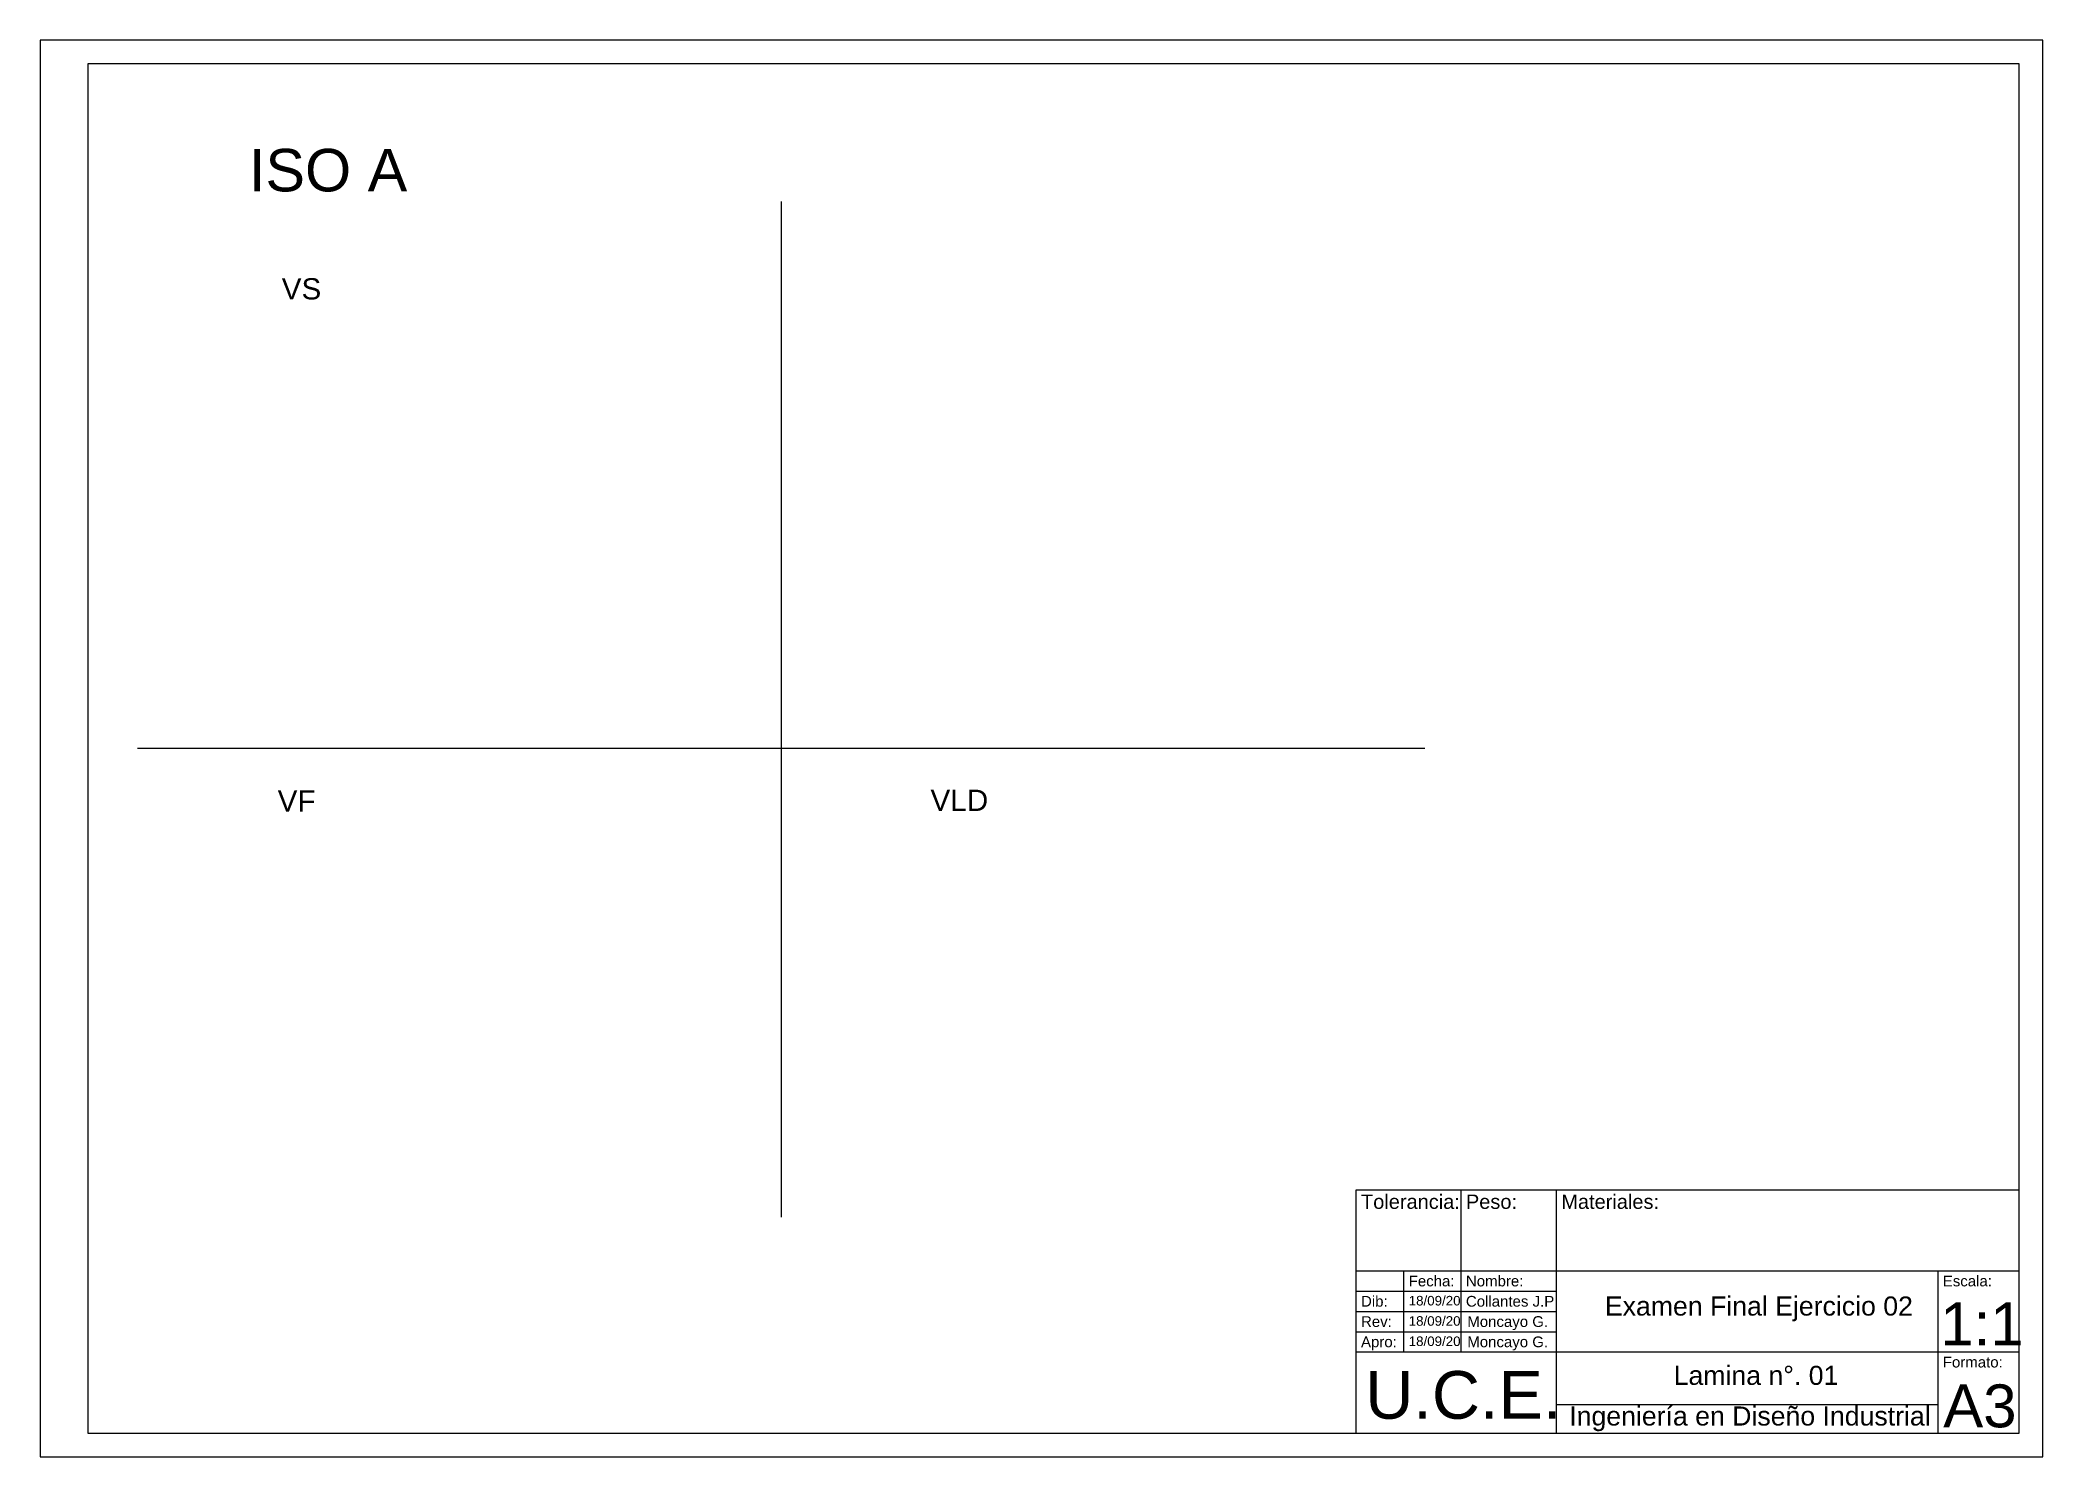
# Paper-space layout 'PasadorBase' of a CAD drawing. Header units: inches, sheet in millimetres. Extents: x 0 to 420, y 0 to 297.
import ezdxf

# ---------------------------------------------------------------- set-up
doc = ezdxf.new("R2010")
doc.units = ezdxf.units.IN
doc.header["$MEASUREMENT"] = 0
doc.styles.get("Standard").update_dxf_attribs({"font": 'arial.ttf'})

psp = doc.layouts.new('PasadorBase')

# ---------------------------------------------------------------- linework, layer by layer
for p, q in [((420, 297), (0, 297)), ((0, 297), (0, 0)), ((420, 0), (420, 297)), ((415, 292), (10, 292)), ((10, 292), (10, 5)), ((415, 5), (415, 292)), ((155.41, 263.14), (155.41, 50.24)), ((155.41, 148.5), (20.41, 148.5)), ((290.41, 148.5), (155.41, 148.5)), ((276, 56), (415, 56)), ((276, 5), (276, 56)), ((298, 22), (298, 56)), ((318, 5), (318, 56)), ((276, 39), (415, 39)), ((286, 22), (286, 39)), ((398, 5), (398, 39)), ((276, 34.75), (318, 34.75)), ((276, 30.5), (318, 30.5)), ((276, 26.25), (318, 26.25)), ((276, 22), (415, 22)), ((318, 11), (398, 11)), ((10, 5), (415, 5)), ((276, 8), (276, 8)), ((276, 8), (276, 8)), ((0, 0), (420, 0))]:
    psp.add_line(p, q)

# ---------------------------------------------------------------- texts
for s, height, p in [('ISO A', 8.912, (43.8, 265.28, 4786.98)), ('VS', 4.456, (50.67, 242.63, 2393.49)), ('VF', 4.456, (49.82, 135.29, 2393.49)), ('VLD', 4.456, (186.72, 135.41, 2393.49))]:
    psp.add_text(s, height=height).set_placement(p)
at = {"attachment_point": 1}
for s, width, insert, char_height in [('Tolerancia:', 22, (277, 55), 3), ('Peso:', 22, (299, 55), 3), ('Materiales:', 22, (319, 55), 3), ('Fecha:', 22, (287, 38), 2.25), ('Nombre:', 22, (299, 38), 2.25), ('Escala:', 22, (399, 38), 2.25), ('Dib:', 22, (277, 33.75), 2.25), ('Collantes J.P', 22, (299, 33.75), 2.25), ('Examen Final Ejercicio 02 ^J  ', 78.0952, (328.14, 33.63), 4), ('Rev:', 22, (277, 29.5), 2.25), ('1:1', 38.124, (398.48, 32.38), 9), ('Apro:', 22, (277, 25.25), 2.25), ('Formato:', 22, (399, 21), 2.25), ('U.C.E.', 38.124, (277.9, 18), 10), ('Lamina n°. 01', 78.0952, (342.56, 19.1), 4), ('A3', 38.124, (399.09, 15.2), 9), ('Ingeniería en Diseño Industrial', 78.0952, (320.67, 10.58), 4)]:
    psp.add_mtext_dynamic_manual_height_columns(s, width=width, gutter_width=12.5, heights=[0], dxfattribs=dict(at, insert=insert, char_height=char_height))
at = {"ltscale": 0.01, "attachment_point": 1}
for s, insert, char_height in [('18/09/20', (287, 33.75), 2), ('18/09/20', (287, 29.5), 2), ('Moncayo G.', (299.29, 29.5), 2.25), ('18/09/20', (287, 25.25), 2), ('Moncayo G.', (299.29, 25.25), 2.25)]:
    psp.add_mtext_dynamic_manual_height_columns(s, width=22, gutter_width=12.5, heights=[0], dxfattribs=dict(at, insert=insert, char_height=char_height))

doc.saveas('drawing.dxf')
